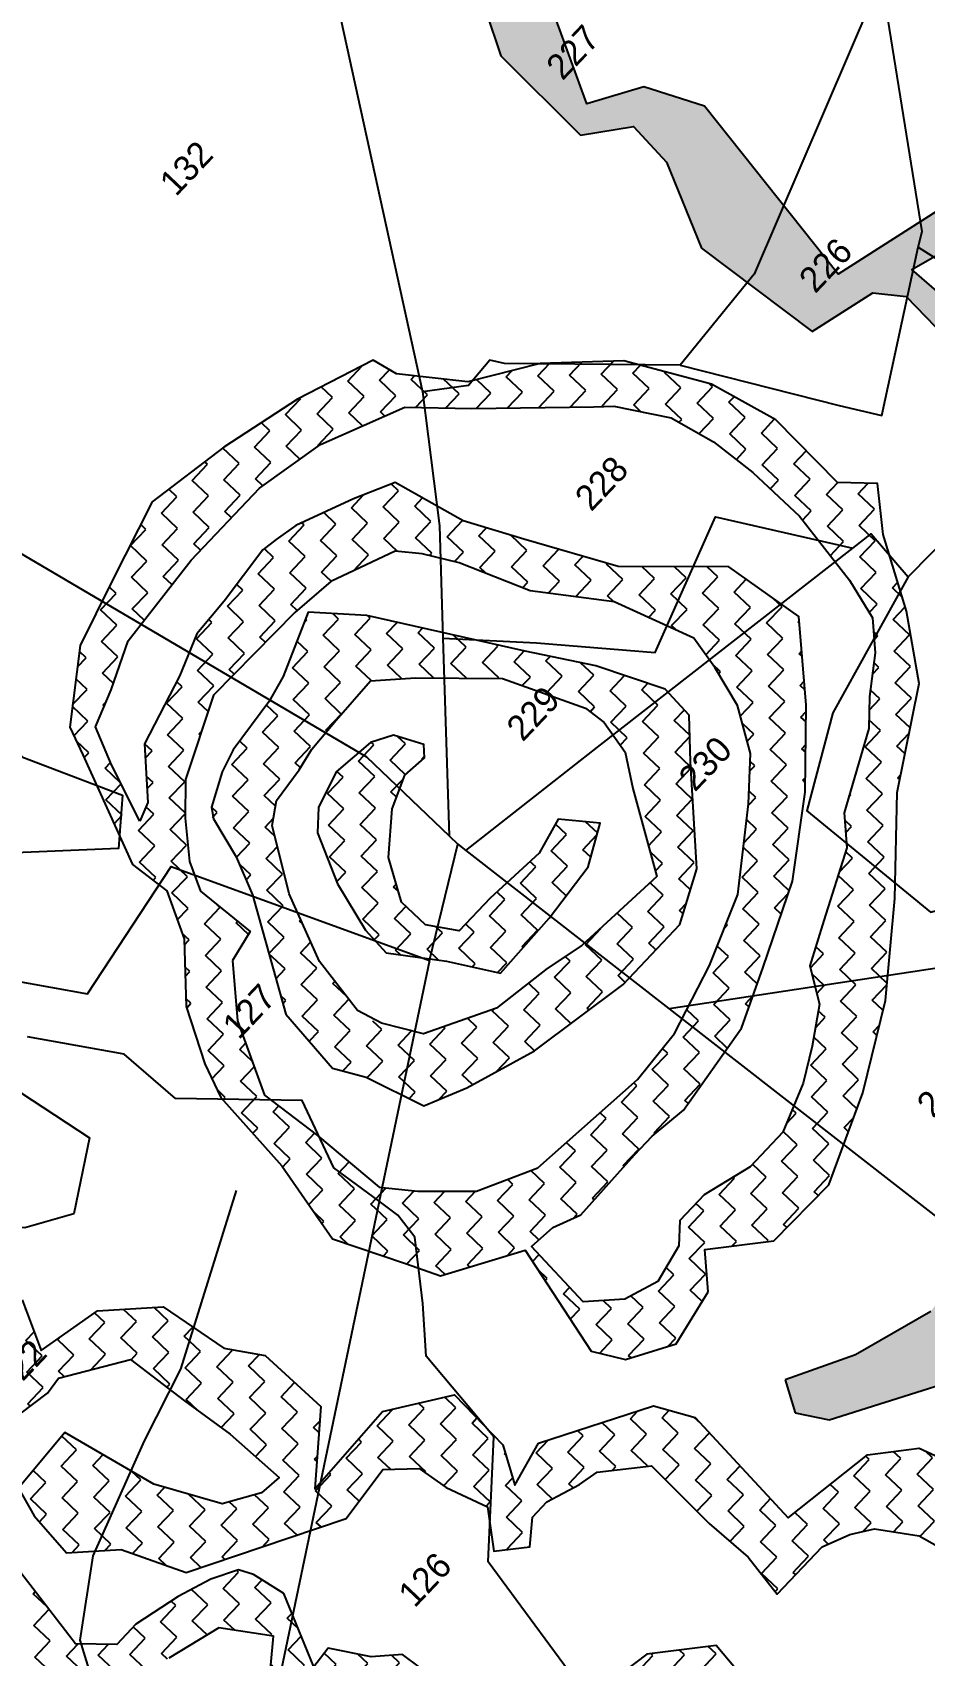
# Model space of a CAD drawing. Header units: metres. Extents: x 302481 to 307962, y 1946667 to 1951250.
# Drawn here: x 307122.7 to 307378.9, y 1949225.2 to 1949691.6 of the extents above; entities that cross this region are included whole.
import ezdxf

# ---------------------------------------------------------------- set-up
doc = ezdxf.new("R2010")
doc.units = ezdxf.units.M
for name, color, linetype in [('LINE_WATER', 4, 'Continuous'), ('POLY_HATCH', 12, 'Continuous'), ('POLY_PARCEL', 6, 'Continuous'), ('TEXT_PARCEL', 7, 'Continuous')]:
    doc.layers.add(name, color=color, linetype=linetype)
doc.styles.add('TEXT_MAP', font='')
doc.styles.get('TEXT_MAP').set_extended_font_data('Kruti Dev 050')
pattern_1 = [(46.59836, (306648.6593, 1946662.5794), (-0.253821, 9.096249), [6.434523, -6.434523]), (136.59836, (306653.0805, 1946667.2544), (-9.096249, -0.253821), [6.434523, -6.434523])]

msp = doc.modelspace()

# ---------------------------------------------------------------- hatches: boundary and pattern name
at = {"layer": 'POLY_HATCH'}
h = msp.add_hatch(dxfattribs=at)
h.set_pattern_fill('ZIGZAG', color=256, scale=2.026621, angle=46.5984, style=0)
h.set_pattern_definition(pattern_1)
h.paths.add_polyline_path([(307328.32, 1949778.43), (307308.6, 1949786.92), (307300.16, 1949819.14), (307289.94, 1949831.09), (307285.83, 1949830.82), (307294.25, 1949810.77), (307293.85, 1949776.82), (307311.12, 1949764), (307336.73, 1949761.49), (307353.39, 1949770.72), (307390.2, 1949797.73), (307376.6, 1949807.16)])
h.paths.add_polyline_path([(307382.41, 1949640.3), (307354.06, 1949622.14), (307326.57, 1949656.86), (307315.74, 1949670.46), (307298.24, 1949676.05), (307281.94, 1949671.1), (307270.14, 1949703.52), (307258.83, 1949726.52), (307230.37, 1949737.55), (307219.98, 1949743.57), (307205.2, 1949742.11), (307197.38, 1949771.65), (307173.99, 1949782.36), (307149.96, 1949782.94), (307131.93, 1949774.27), (307123.75, 1949758.06), (307133.58, 1949751.68), (307145.14, 1949761.09), (307163.19, 1949767.26), (307171.93, 1949767.11), (307188.63, 1949755.65), (307194.7, 1949752.91), (307194.51, 1949736.97), (307199.12, 1949729.17), (307223.26, 1949727.46), (307236.63, 1949721.16), (307249.31, 1949710.38), (307252.91, 1949697.75), (307257.2, 1949684.91), (307280.1, 1949662.15), (307295.28, 1949664.58), (307304.75, 1949654.4), (307314.85, 1949629.62), (307346.64, 1949605.73), (307364.05, 1949616.85), (307373.61, 1949615.72), (307396.1, 1949592.44), (307396.53, 1949574.07), (307396.4, 1949565.13), (307403.68, 1949550.05), (307416.5, 1949542.96), (307426.43, 1949522.79), (307433.55, 1949497.52), (307428.97, 1949473.24), (307430.98, 1949439.85), (307423.73, 1949416.09), (307413.06, 1949398.72), (307410.51, 1949381.15), (307408.72, 1949368.33), (307395.15, 1949343.35), (307380.69, 1949324.11), (307359.1, 1949311.61), (307338.84, 1949304.46), (307341.76, 1949294.95), (307351.53, 1949292.92), (307383.65, 1949303.1), (307398.09, 1949319.05), (307431.34, 1949300.16), (307451.14, 1949349.65), (307459.97, 1949383.46), (307476.41, 1949407.98), (307490.5, 1949427.97), (307496.65, 1949441.62), (307482.99, 1949481.9), (307487.79, 1949509.06), (307481.67, 1949548.48), (307466.66, 1949580.53), (307455.83, 1949594.13), (307427.87, 1949595.74), (307439.96, 1949628.38), (307414.57, 1949645.01)])
h.paths.add_polyline_path([(307407.44, 1949631.47), (307420.1, 1949616.94), (307428.34, 1949587.83), (307446.13, 1949577.83), (307457.77, 1949568.52), (307468.29, 1949536.41), (307470.79, 1949476.93), (307474.25, 1949446.37), (307467.95, 1949420.79), (307453.1, 1949403.29), (307448.78, 1949385.21), (307439.42, 1949359.11), (307433.4, 1949339.23), (307424.42, 1949315.32), (307405.54, 1949333.18), (307420.92, 1949362.96), (307430.54, 1949395.64), (307444.95, 1949428.89), (307452.26, 1949497.86), (307447.83, 1949515.69), (307434.36, 1949543.77), (307419.08, 1949558.23), (307410.61, 1949563.68), (307404.48, 1949579.71), (307407.55, 1949595.56), (307375.25, 1949623.55), (307392.06, 1949633.22)], flags=16)
h.paths.add_polyline_path([(307636.75, 1949741.34), (307640.95, 1949724.14), (307651.07, 1949709.92), (307645.05, 1949695), (307640.53, 1949678.9), (307649.22, 1949663.17), (307656.63, 1949645.08), (307663.29, 1949636.76), (307664.17, 1949620.08), (307660.4, 1949614.83), (307662.79, 1949598.99), (307670.03, 1949584.75), (307686.32, 1949582.33), (307701.62, 1949575.61), (307707.38, 1949582.2), (307710.82, 1949570.49), (307717.85, 1949552.75), (307723.26, 1949545.58), (307733.4, 1949537.71), (307738.89, 1949544.29), (307728.62, 1949550.55), (307721.75, 1949571.23), (307717.26, 1949594.42), (307712.24, 1949614.78), (307704.17, 1949639.21), (307695.42, 1949652.37), (307691.15, 1949672.26), (307691.47, 1949689.47), (307687.33, 1949713.28), (307680.48, 1949733.22), (307672.22, 1949751.41), (307669.69, 1949765.6), (307658.66, 1949768.04), (307637.81, 1949758.57)])
h.paths.add_polyline_path([(307650.96, 1949760.12), (307659.93, 1949760.1), (307662.75, 1949746.32), (307669.55, 1949736.19), (307674.62, 1949719.75), (307678.25, 1949706.27), (307677.71, 1949686.15), (307678.73, 1949668.78), (307683.51, 1949653.16), (307695.42, 1949635.02), (307705.04, 1949611.11), (307704.2, 1949592.33), (307696.14, 1949588.84), (307687.39, 1949590.77), (307680.39, 1949598.45), (307678.65, 1949612.26), (307679.91, 1949625.88), (307676.85, 1949638.29), (307671.49, 1949655.53), (307662.5, 1949666.15), (307664.18, 1949694.19), (307659.46, 1949717.69), (307653.76, 1949737.37)], flags=16)
h = msp.add_hatch(dxfattribs=at)
h.set_pattern_fill('ZIGZAG', color=256, scale=2.026621, angle=46.5984, style=0)
h.set_pattern_definition(pattern_1)
h.paths.add_polyline_path([(307161.33, 1949444.96), (307166.25, 1949431.13), (307166.87, 1949411.72), (307172.19, 1949395.26), (307176.84, 1949385.56), (307194.32, 1949365.97), (307208.86, 1949344.98), (307229.8, 1949337.89), (307239.9, 1949334.29), (307264.24, 1949341.68), (307283.13, 1949312.71), (307293.03, 1949310.27), (307307.54, 1949314.73), (307316.81, 1949329.75), (307315.79, 1949341.92), (307335.66, 1949344.4), (307351.39, 1949360.43), (307361.23, 1949386.93), (307367.66, 1949413.47), (307370.34, 1949442.71), (307371.05, 1949473.23), (307377.36, 1949504.5), (307373.77, 1949525.29), (307367.04, 1949547.32), (307365.38, 1949561.97), (307353.93, 1949562.31), (307336.23, 1949580.34), (307317.71, 1949590.52), (307292.5, 1949597.26), (307268.52, 1949596.5), (307247.77, 1949591.26), (307227.25, 1949593.55), (307220.58, 1949597.42), (307198.81, 1949586.24), (307177.7, 1949572.42), (307157.08, 1949556.7), (307145.38, 1949533.7), (307136.41, 1949515.5), (307133.4, 1949491.99), (307137.21, 1949484.02), (307151.45, 1949452.53)])
h.paths.add_polyline_path([(307167.81, 1949453.4), (307166.51, 1949465.86), (307166.69, 1949476.92), (307174.67, 1949501.18), (307198.06, 1949524.92), (307208.39, 1949533.87), (307226.9, 1949542.57), (307234.61, 1949541.83), (307245.25, 1949539.24), (307265.67, 1949531.17), (307289.79, 1949528.01), (307312.66, 1949517.6), (307318.67, 1949509.12), (307325.21, 1949498.25), (307328.96, 1949484.42), (307328.39, 1949469.98), (307325.26, 1949443.93), (307317.16, 1949423.51), (307307.12, 1949404), (307296.43, 1949390.72), (307267.8, 1949365.39), (307250.2, 1949358.64), (307233.38, 1949358.64), (307222.29, 1949359.77), (307204.58, 1949374.65), (307189.36, 1949386.23), (307181.56, 1949407.64), (307180.13, 1949424.91), (307185.19, 1949433.22), (307170.93, 1949444.84)], flags=16)
h.paths.add_polyline_path([(307177.2, 1949479.14), (307180.39, 1949485.48), (307190.59, 1949499.23), (307194.72, 1949506.56), (307201.9, 1949525.03), (307218.75, 1949524.07), (307264.22, 1949513.82), (307284.52, 1949509.59), (307304.41, 1949502.95), (307311.35, 1949495.45), (307311.72, 1949482.01), (307313.52, 1949451.29), (307308.67, 1949435.29), (307292.32, 1949418), (307266.88, 1949399.01), (307247.46, 1949388.36), (307235.11, 1949383.2), (307218.54, 1949391.39), (307208.85, 1949394), (307195.45, 1949409.48), (307185.86, 1949443.82), (307181.23, 1949454.74), (307173.63, 1949467.37)], flags=0)
h.paths.add_polyline_path([(307153.55, 1949465.01), (307145.42, 1949481.12), (307140.79, 1949492.05), (307145.31, 1949502.75), (307150.21, 1949516.83), (307168.32, 1949539.94), (307187.94, 1949560.69), (307205.39, 1949573.2), (307229.61, 1949583.99), (307248.85, 1949583.57), (307283.92, 1949584.09), (307289.69, 1949584.25), (307306.12, 1949580.87), (307318.33, 1949574.01), (307329.63, 1949565.2), (307342.95, 1949552.6), (307357.39, 1949534.26), (307363.94, 1949523.39), (307364.7, 1949513.32), (307363.12, 1949500.77), (307362.89, 1949491.63), (307355.86, 1949467.4), (307356.62, 1949457.32), (307349.98, 1949436.46), (307346.01, 1949423.37), (307348.71, 1949412.39), (307346.64, 1949400.32), (307344.05, 1949389.67), (307338.19, 1949375.56), (307328.84, 1949365.68), (307315.6, 1949357.61), (307308.6, 1949350.2), (307308.31, 1949342.98), (307302.35, 1949332.72), (307292.87, 1949327.64), (307280.88, 1949326.82), (307266.02, 1949342.74), (307272.12, 1949348.2), (307280.19, 1949351.8), (307299.57, 1949373.53), (307309.65, 1949381.96), (307326.31, 1949405.51), (307332.56, 1949422.99), (307341.02, 1949447.75), (307344.64, 1949473.33), (307344.92, 1949498.33), (307342.78, 1949523.75), (307322.68, 1949538.08), (307290.95, 1949538.14), (307263.82, 1949546.02), (307246.37, 1949551.29), (307226.84, 1949562.28), (307214.95, 1949557.61), (307198.33, 1949549.93), (307192.68, 1949545.92), (307188.91, 1949542.93), (307177.78, 1949528.19), (307169.86, 1949518.83), (307164.91, 1949506.68), (307154.87, 1949487.16), (307155.81, 1949470.36)], flags=16)
h.paths.add_polyline_path([(307191.56, 1949463.69), (307192.81, 1949470.93), (307199.29, 1949479.77), (307202.98, 1949485.65), (307209.96, 1949494.02), (307219.74, 1949505.35), (307232.7, 1949506.2), (307257.7, 1949505.95), (307281.49, 1949497.49), (307286.89, 1949493.32), (307292.89, 1949484.84), (307295.1, 1949474.32), (307302.04, 1949449.04), (307280.48, 1949429.2), (307270.56, 1949422.67), (307255.97, 1949411.2), (307235.02, 1949403.87), (307217.97, 1949408.13), (307205.13, 1949424.66), (307196.43, 1949444.12)], flags=16)
h.paths.add_polyline_path([(307204.6, 1949461.66), (307204.88, 1949468.87), (307209.89, 1949479.11), (307223.31, 1949490.62), (307235.15, 1949487.04), (307235.25, 1949483.2), (307229.62, 1949478.23), (307226.04, 1949468.51), (307224.98, 1949454.54), (307228.7, 1949441.67), (307235.61, 1949435.14), (307245.27, 1949433.49), (307254.14, 1949442.87), (307268.21, 1949455.77), (307273.71, 1949465.54), (307285.76, 1949464.44), (307282.26, 1949451.84), (307271.13, 1949437.11), (307257.14, 1949421.33), (307241.66, 1949424.73), (307224.29, 1949427.12), (307218.34, 1949433.68), (307210.29, 1949446.92)], flags=0)
h = msp.add_hatch(dxfattribs=at)
h.set_pattern_fill('ZIGZAG', color=256, scale=2.026621, angle=46.5984, style=0)
h.set_pattern_definition(pattern_1)
h.paths.add_polyline_path([(307243.95, 1949300.07), (307223.22, 1949295.31), (307203.76, 1949273.1), (307205.5, 1949296.72), (307189.54, 1949311.43), (307177.63, 1949313.54), (307160.23, 1949325.36), (307141.39, 1949324.23), (307125.21, 1949312.84), (307119.71, 1949327.45), (307114.13, 1949335.7), (307107.19, 1949340.07), (307085.35, 1949346.93), (307067.25, 1949338.14), (307055.89, 1949315.23), (307042.16, 1949316.23), (307027.83, 1949336.48), (307018.84, 1949343.31), (306992.1, 1949345.53), (306980.15, 1949334.53), (306979.76, 1949323.76), (306984.12, 1949326.81), (306997.85, 1949333.09), (307008.64, 1949329.65), (307020.28, 1949315), (307025.63, 1949305.26), (307041.17, 1949304.09), (307061.26, 1949312.69), (307074.26, 1949326.43), (307084.54, 1949331.8), (307092.11, 1949328.81), (307100.82, 1949323.17), (307115.49, 1949305.14), (307096.37, 1949290.42), (307056.07, 1949287.4), (307030.31, 1949290.41), (307011.37, 1949298.43), (306996.4, 1949307.9), (306990.13, 1949312.27), (306979.18, 1949307.56), (306978.98, 1949301.98), (306983.53, 1949293.18), (306999.16, 1949285.48), (307035.1, 1949281.27), (307056.11, 1949274.37), (307092.55, 1949276.83), (307111.19, 1949288.74), (307126.98, 1949300.57), (307130.18, 1949304.92), (307150.9, 1949310.25), (307166.4, 1949298.37), (307179.46, 1949288.78), (307193.55, 1949276.38), (307188.45, 1949271.97), (307177.16, 1949268.8), (307157.57, 1949274.41), (307132.03, 1949289.33), (307118.72, 1949273.31), (307123.21, 1949265.37), (307132.51, 1949254.73), (307148.13, 1949255.65), (307166.8, 1949249.07), (307188.41, 1949256.32), (307212.84, 1949264.6), (307223.36, 1949278.65), (307233.78, 1949278.95), (307241.51, 1949273.48), (307253.4, 1949267.94), (307255.17, 1949255.19), (307265.56, 1949256.43), (307266.28, 1949264.99), (307270.42, 1949269.37), (307279.77, 1949274.38), (307284.89, 1949277.85), (307300.48, 1949279.71), (307317.06, 1949263.11), (307328.23, 1949253.47), (307336.58, 1949242.81), (307341.78, 1949248.31), (307349.46, 1949272.51), (307339.78, 1949264.8), (307312.99, 1949293.64), (307301.08, 1949297), (307268.06, 1949286.22), (307261.26, 1949274.2), (307257.79, 1949285.75)])
h = msp.add_hatch(dxfattribs=at)
h.set_pattern_fill('ZIGZAG', color=256, scale=2.026621, angle=46.5984, style=0)
h.set_pattern_definition(pattern_1)
h.paths.add_polyline_path([(307377.32, 1949284.82), (307362.48, 1949282.87), (307349.46, 1949272.51), (307341.78, 1949248.31), (307349.48, 1949256.45), (307357.44, 1949259.99), (307364.51, 1949261.62), (307377.37, 1949259.61), (307389.41, 1949252.84), (307398.06, 1949248.35), (307410.76, 1949252.03), (307419.26, 1949253.22), (307424.7, 1949245.31), (307431.51, 1949238.87), (307444.74, 1949219.99), (307457.13, 1949217.49), (307467.99, 1949219.22), (307471.88, 1949215.54), (307480.63, 1949222.8), (307478.77, 1949228.77), (307464.44, 1949237.75), (307460.86, 1949236.93), (307447.24, 1949236.63), (307453.42, 1949251.34), (307439.62, 1949270.89), (307426.71, 1949277.66), (307403.94, 1949262.11), (307392.22, 1949277.94)])
h = msp.add_hatch(dxfattribs=at)
h.set_pattern_fill('ZIGZAG', color=256, scale=2.026621, angle=46.5984, style=0)
h.set_pattern_definition(pattern_1)
h.paths.add_polyline_path([(307055.49, 1949155.76), (307041.25, 1949134.76), (307031.05, 1949132.3), (307010.79, 1949132.14), (307000.72, 1949122.34), (306988.14, 1949113.3), (306982.54, 1949106.52), (306981.51, 1949098.63), (306986.14, 1949080.56), (306984.72, 1949072.25), (306983.69, 1949060.79), (306994.93, 1949054.36), (306995.8, 1949060.16), (306998.21, 1949071.76), (306996.64, 1949085.48), (306994.17, 1949106.1), (307009.87, 1949112.83), (307018.68, 1949118.66), (307043.46, 1949108.57), (307063.99, 1949103.86), (307084.6, 1949091.1), (307092.2, 1949096.27), (307111.19, 1949130), (307128.44, 1949157.99), (307146.62, 1949169.41), (307157.42, 1949173.03), (307169.31, 1949171.95), (307180.37, 1949166.1), (307199.57, 1949174.7), (307207.97, 1949179.68), (307226.16, 1949173.56), (307230.43, 1949190.75), (307242.02, 1949200.09), (307249.06, 1949202.66), (307253.7, 1949206.59), (307258.36, 1949209.56), (307266.55, 1949204.58), (307274.37, 1949196.27), (307291.68, 1949204.82), (307301.94, 1949210.8), (307315.23, 1949210.23), (307324.86, 1949194.98), (307330.91, 1949214.03), (307330.12, 1949214.83), (307319.02, 1949228.08), (307299.17, 1949225.62), (307286.16, 1949215.77), (307272.9, 1949215.39), (307268.9, 1949222.86), (307253.87, 1949217.69), (307244.55, 1949211.74), (307241.71, 1949211.66), (307233.84, 1949221.87), (307229, 1949225.52), (307220.02, 1949224.79), (307207.62, 1949227.28), (307203.5, 1949221.95), (307194.86, 1949243.04), (307186.18, 1949248.49), (307181.88, 1949249.79), (307173.89, 1949247.19), (307164.54, 1949242.18), (307152.43, 1949234.25), (307146.9, 1949228.4), (307135.05, 1949228.54), (307117.42, 1949251.46), (307108.41, 1949251.68), (307091, 1949246.91), (307081.73, 1949239.06), (307076.07, 1949255.5), (307064.57, 1949259.91), (307043.93, 1949251.74), (307037.33, 1949248.66), (307037.57, 1949245.2), (307043.27, 1949240.92), (307053.72, 1949247.69), (307068.6, 1949244.57), (307071.63, 1949232.04), (307076.08, 1949224.88), (307094.76, 1949235.11), (307107.3, 1949234.38), (307121.66, 1949217.67), (307140.54, 1949220.15), (307147.56, 1949212.41), (307161.84, 1949224.4), (307176.21, 1949233.17), (307191.92, 1949230.74), (307190.27, 1949213.06), (307196.28, 1949207.75), (307210.04, 1949214.52), (307231.63, 1949202.75), (307224.84, 1949197.12), (307214.55, 1949198.29), (307195.01, 1949185.02), (307185.29, 1949175.53), (307171.22, 1949194.08), (307146.06, 1949183.41), (307128.91, 1949168.71), (307113.39, 1949172.3), (307089.65, 1949170.94)])
h.paths.add_polyline_path([(307058.92, 1949126.89), (307063.67, 1949149.78), (307077.94, 1949157.21), (307090.67, 1949160.47), (307098.58, 1949158.63), (307107.39, 1949154.33), (307112.91, 1949149.11), (307109.8, 1949141.57), (307101.41, 1949130.99), (307098.3, 1949123.46), (307089.06, 1949113.68), (307083.72, 1949112.29), (307068.57, 1949121.79)], flags=16)

# ---------------------------------------------------------------- linework, layer by layer
at = {"layer": 'LINE_WATER'}
msp.add_lwpolyline([(307106.32, 1949056.43), (307103.76, 1949087.59), (307100.65, 1949098), (307109.05, 1949130.13), (307129.81, 1949164.54), (307136.89, 1949189.87), (307140.07, 1949217.72), (307136.41, 1949229.62), (307140.09, 1949253.85), (307154.84, 1949286.87), (307165.27, 1949307.45), (307181.33, 1949358.88)], dxfattribs=at)
at = {"layer": 'POLY_HATCH'}
for points in [[(307382.41, 1949640.3), (307354.06, 1949622.14), (307326.57, 1949656.86), (307315.74, 1949670.46), (307298.24, 1949676.05), (307281.94, 1949671.1), (307270.14, 1949703.52)], [(307252.91, 1949697.75), (307257.2, 1949684.91), (307280.1, 1949662.15), (307295.28, 1949664.58), (307304.75, 1949654.4), (307314.85, 1949629.62), (307346.64, 1949605.73), (307364.05, 1949616.85), (307373.61, 1949615.72), (307396.1, 1949592.44)], [(307407.55, 1949595.56), (307375.25, 1949623.55), (307392.06, 1949633.22)], [(307316.81, 1949329.75), (307315.79, 1949341.92), (307335.66, 1949344.4), (307351.39, 1949360.43), (307361.23, 1949386.93), (307367.66, 1949413.47), (307370.34, 1949442.71), (307371.05, 1949473.23), (307377.36, 1949504.5), (307373.77, 1949525.29), (307367.04, 1949547.32), (307365.38, 1949561.97), (307353.93, 1949562.31), (307336.23, 1949580.34), (307317.71, 1949590.52), (307292.5, 1949597.26), (307268.52, 1949596.5), (307247.77, 1949591.26), (307227.25, 1949593.55), (307220.58, 1949597.42), (307198.81, 1949586.24), (307177.7, 1949572.42), (307157.08, 1949556.7), (307145.38, 1949533.7), (307136.41, 1949515.5)], [(307136.41, 1949515.5), (307133.4, 1949491.99), (307137.21, 1949484.02), (307151.45, 1949452.53), (307161.33, 1949444.96), (307166.25, 1949431.13), (307166.87, 1949411.72), (307172.19, 1949395.26), (307176.84, 1949385.56), (307194.32, 1949365.97), (307208.86, 1949344.98), (307229.8, 1949337.89), (307239.9, 1949334.29), (307264.24, 1949341.68), (307283.13, 1949312.71), (307293.03, 1949310.27), (307307.54, 1949314.73), (307316.81, 1949329.75)], [(307119.71, 1949327.45), (307125.21, 1949312.84), (307141.39, 1949324.23), (307160.23, 1949325.36), (307177.63, 1949313.54), (307189.54, 1949311.43), (307205.5, 1949296.72), (307203.76, 1949273.1), (307223.22, 1949295.31), (307243.95, 1949300.07), (307257.79, 1949285.75), (307261.26, 1949274.2), (307268.06, 1949286.22), (307301.08, 1949297), (307312.99, 1949293.64), (307339.78, 1949264.8), (307362.48, 1949282.87), (307377.32, 1949284.82), (307392.22, 1949277.94)], [(307380.69, 1949324.11), (307359.1, 1949311.61), (307338.84, 1949304.46)], [(307111.19, 1949288.74), (307126.98, 1949300.57), (307130.18, 1949304.92), (307150.9, 1949310.25), (307166.4, 1949298.37), (307179.46, 1949288.78), (307193.55, 1949276.38), (307188.45, 1949271.97), (307177.16, 1949268.8), (307157.57, 1949274.41), (307132.03, 1949289.33), (307118.72, 1949273.31), (307123.21, 1949265.37), (307132.51, 1949254.73), (307148.13, 1949255.65), (307166.8, 1949249.07), (307188.41, 1949256.32), (307212.84, 1949264.6), (307223.36, 1949278.65), (307233.78, 1949278.95), (307241.51, 1949273.48), (307253.4, 1949267.94), (307255.17, 1949255.19), (307265.56, 1949256.43), (307266.28, 1949264.99), (307270.42, 1949269.37), (307279.77, 1949274.38), (307284.89, 1949277.85), (307300.48, 1949279.71), (307317.06, 1949263.11), (307328.23, 1949253.47), (307336.58, 1949242.81), (307349.48, 1949256.45), (307357.44, 1949259.99), (307364.51, 1949261.62), (307377.37, 1949259.61), (307389.41, 1949252.84)], [(307338.84, 1949304.46), (307341.76, 1949294.95)], [(307341.76, 1949294.95), (307351.53, 1949292.92), (307383.65, 1949303.1)], [(307233.84, 1949221.87), (307229, 1949225.52), (307220.02, 1949224.79), (307207.62, 1949227.28), (307203.5, 1949221.95), (307194.86, 1949243.04), (307186.18, 1949248.49), (307181.88, 1949249.79), (307173.89, 1949247.19), (307164.54, 1949242.18), (307152.43, 1949234.25), (307146.9, 1949228.4), (307135.05, 1949228.54), (307117.42, 1949251.46), (307108.41, 1949251.68), (307091, 1949246.91), (307081.73, 1949239.06), (307076.07, 1949255.5), (307064.57, 1949259.91), (307043.93, 1949251.74), (307037.33, 1949248.66)], [(307190.27, 1949213.06), (307191.92, 1949230.74), (307176.21, 1949233.17), (307161.84, 1949224.4)], [(307330.12, 1949214.83), (307319.02, 1949228.08), (307299.17, 1949225.62), (307286.16, 1949215.77)]]:
    msp.add_lwpolyline(points, dxfattribs=at)
for points in [[(307153.55, 1949465.01), (307145.42, 1949481.12), (307140.79, 1949492.05), (307145.31, 1949502.75), (307150.21, 1949516.83), (307168.32, 1949539.94), (307187.94, 1949560.69), (307205.39, 1949573.2), (307229.61, 1949583.99), (307248.85, 1949583.57), (307283.92, 1949584.09), (307289.69, 1949584.25), (307306.12, 1949580.87), (307318.33, 1949574.01), (307329.63, 1949565.2), (307342.95, 1949552.6), (307357.39, 1949534.26), (307363.94, 1949523.39), (307364.7, 1949513.32), (307363.12, 1949500.77), (307362.89, 1949491.63), (307355.86, 1949467.4), (307356.62, 1949457.32), (307349.98, 1949436.46), (307346.01, 1949423.37), (307348.71, 1949412.39), (307346.64, 1949400.32), (307344.05, 1949389.67), (307338.19, 1949375.56), (307328.84, 1949365.68), (307315.6, 1949357.61), (307308.6, 1949350.2), (307308.31, 1949342.98), (307302.35, 1949332.72), (307292.87, 1949327.64), (307280.88, 1949326.82), (307266.02, 1949342.74), (307272.12, 1949348.2), (307280.19, 1949351.8), (307295.58, 1949369.06), (307300.72, 1949374.49), (307309.65, 1949381.96), (307326.31, 1949405.51), (307332.56, 1949422.99), (307341.02, 1949447.75), (307344.64, 1949473.33), (307344.92, 1949498.33), (307342.78, 1949523.75), (307322.68, 1949538.08), (307290.95, 1949538.14), (307263.82, 1949546.02), (307246.37, 1949551.29), (307226.84, 1949562.28), (307214.95, 1949557.61), (307198.33, 1949549.93), (307192.68, 1949545.92), (307188.91, 1949542.93), (307177.78, 1949528.19), (307169.86, 1949518.83), (307164.91, 1949506.68), (307154.87, 1949487.16), (307155.81, 1949470.36)], [(307180.13, 1949424.91), (307181.56, 1949407.64), (307189.36, 1949386.23), (307204.58, 1949374.65), (307222.29, 1949359.77), (307233.38, 1949358.64), (307250.2, 1949358.64), (307267.8, 1949365.39), (307296.43, 1949390.72), (307307.12, 1949404), (307317.16, 1949423.51), (307325.26, 1949443.93), (307328.39, 1949469.98), (307328.96, 1949484.42), (307325.21, 1949498.25), (307318.67, 1949509.12), (307312.66, 1949517.6), (307289.79, 1949528.01), (307265.67, 1949531.17), (307245.25, 1949539.24), (307234.61, 1949541.83), (307226.9, 1949542.57), (307208.39, 1949533.87), (307198.06, 1949524.92), (307174.67, 1949501.18), (307166.69, 1949476.92), (307166.51, 1949465.86), (307167.81, 1949453.4), (307170.93, 1949444.84), (307185.19, 1949433.22)], [(307195.45, 1949409.48), (307208.85, 1949394), (307218.54, 1949391.39), (307235.11, 1949383.2), (307247.46, 1949388.36), (307266.88, 1949399.01), (307292.32, 1949418), (307308.67, 1949435.29), (307313.52, 1949451.29), (307311.72, 1949482.01), (307311.35, 1949495.45), (307304.41, 1949502.95), (307284.52, 1949509.59), (307264.22, 1949513.82), (307218.75, 1949524.07), (307201.9, 1949525.03), (307194.72, 1949506.56), (307190.59, 1949499.23), (307180.39, 1949485.48), (307177.2, 1949479.14), (307174.11, 1949468.96), (307174.69, 1949465.61), (307181.23, 1949454.74), (307185.86, 1949443.82)], [(307196.43, 1949444.12), (307191.56, 1949463.69), (307192.81, 1949470.93), (307199.29, 1949479.77), (307202.98, 1949485.65), (307209.96, 1949494.02), (307219.74, 1949505.35), (307232.7, 1949506.2), (307257.7, 1949505.95), (307281.49, 1949497.49), (307286.89, 1949493.32), (307292.89, 1949484.84), (307295.1, 1949474.32), (307302.04, 1949449.04), (307280.48, 1949429.2), (307270.56, 1949422.67), (307255.97, 1949411.2), (307235.02, 1949403.87), (307222.92, 1949406.89), (307216.09, 1949410.55), (307205.13, 1949424.66)], [(307226.04, 1949468.51), (307229.62, 1949478.23), (307235.25, 1949483.2), (307235.15, 1949487.04), (307226.42, 1949489.68), (307219.75, 1949487.56), (307209.89, 1949479.11), (307204.88, 1949468.87), (307204.6, 1949461.66), (307210.29, 1949446.92), (307218.34, 1949433.68), (307224.29, 1949427.12), (307241.66, 1949424.73), (307257.14, 1949421.33), (307271.13, 1949437.11), (307282.26, 1949451.84), (307285.76, 1949464.44), (307273.71, 1949465.54), (307268.21, 1949455.77), (307254.14, 1949442.87), (307245.27, 1949433.49), (307235.61, 1949435.14), (307228.7, 1949441.67), (307224.98, 1949454.54)]]:
    msp.add_lwpolyline(points, close=True, dxfattribs=at)
at = {"layer": 'POLY_PARCEL'}
for points in [[(307184.94, 1949835.57), (307185.72, 1949835.36), (307206.51, 1949717.32), (307234.76, 1949588.33)], [(307377.1, 1949629.93), (307378.24, 1949634.45), (307367.49, 1949701.18)], [(307363.74, 1949700.98), (307329.99, 1949622.18), (307308.74, 1949595.97)], [(307374.16, 1949535.19), (307352.55, 1949496.15), (307345.11, 1949467.94), (307380.66, 1949438.79), (307406.76, 1949446.05), (307412.56, 1949454.9), (307434.58, 1949452.64), (307458.16, 1949472.86), (307470.15, 1949466.92), (307480.2, 1949469.87), (307497.99, 1949551.94), (307481.14, 1949559.43), (307480.32, 1949580.64), (307492.31, 1949601.01), (307531.59, 1949648.59)], [(307308.74, 1949595.97), (307354.37, 1949584.47), (307366.62, 1949581.55), (307377.1, 1949629.93)], [(307377.1, 1949629.93), (307385.41, 1949624.64), (307392.09, 1949623.58), (307421.78, 1949596.18)], [(307308.74, 1949595.97), (307258.26, 1949596.53), (307254.09, 1949597.42), (307247.89, 1949590.21), (307234.76, 1949588.33)], [(307374.16, 1949535.19), (307394.32, 1949555.6), (307407.02, 1949559.36), (307419.65, 1949579.55), (307420.97, 1949595.53), (307421.78, 1949596.18)], [(307234.76, 1949588.33), (307239.58, 1949549.8), (307240.59, 1949517.57)], [(307240.59, 1949517.57), (307267.48, 1949516.21), (307301.57, 1949513.41), (307318.84, 1949552.44), (307358.27, 1949543.45)], [(307358.27, 1949543.45), (307363.53, 1949547.57), (307374.16, 1949535.19)], [(307110.39, 1949547.16), (307218.65, 1949483.44), (307242.39, 1949460.76)], [(307247.21, 1949456.57), (307284.99, 1949486.2), (307358.27, 1949543.45)], [(307240.59, 1949517.57), (307242.39, 1949460.76)], [(307534.42, 1949463.42), (307408.93, 1949426.77), (307305.6, 1949411.07)], [(307242.39, 1949460.76), (307244.87, 1949458.39)], [(307236.75, 1949424.89), (307244.87, 1949458.39)], [(307244.87, 1949458.39), (307247.21, 1949456.57)], [(307247.21, 1949456.57), (307305.6, 1949411.07)], [(307117.23, 1949419.15), (307138.48, 1949415.37), (307162.51, 1949451.91), (307236.75, 1949424.89)], [(307236.75, 1949424.89), (307222.26, 1949355.73)], [(307305.6, 1949411.07), (307391.55, 1949344.09)], [(307222.26, 1949355.73), (307209.24, 1949365.38), (307200.2, 1949384.73), (307163.82, 1949385.24), (307149.03, 1949397.97), (307121.28, 1949403.02)], [(307109.15, 1949393.64), (307139.11, 1949373.96), (307134.54, 1949352.16), (307120.47, 1949348.15), (307070.53, 1949351.77)], [(307222.26, 1949355.73), (307222.16, 1949355.22), (307157.36, 1949045.08)], [(307157.36, 1949045.08), (307213.64, 1949118.91), (307202.84, 1949146.21), (307204.89, 1949156.07), (307200.3, 1949163.67), (307208.77, 1949164.95), (307226.11, 1949162.86), (307228.81, 1949177.64), (307238.27, 1949190.04), (307265.61, 1949199.59), (307283.33, 1949211.7), (307253.6, 1949252.12), (307255.2, 1949288.02), (307235.74, 1949311.2), (307234.81, 1949326.39), (307232.49, 1949345.41), (307227.67, 1949351.72), (307222.26, 1949355.73)]]:
    msp.add_lwpolyline(points, dxfattribs=at)
msp.add_lwpolyline([(307084.35, 1949461.29), (307096.86, 1949494.66), (307104.5, 1949507.52), (307119.6, 1949483.45), (307148.53, 1949472.41), (307147.4, 1949457.16), (307113.14, 1949455.66)], close=True, dxfattribs=at)

# ---------------------------------------------------------------- texts
at = {"layer": 'TEXT_PARCEL', "style": 'TEXT_MAP'}
for s, p in [('227', (307274.93, 1949677.57)), ('132', (307163.9, 1949644.24)), ('226', (307347.52, 1949616.38)), ('228', (307283.17, 1949553.7)), ('229', (307263.51, 1949487.55)), ('230', (307312.97, 1949473.15)), ('127', (307181.96, 1949401.95)), ('248', (307381.34, 1949379.37)), ('122', (307116.16, 1949299.78)), ('126', (307232.44, 1949238.64))]:
    msp.add_text(s, height=7.296, rotation=46.5984, dxfattribs=at).set_placement(p)

doc.saveas('drawing.dxf')
